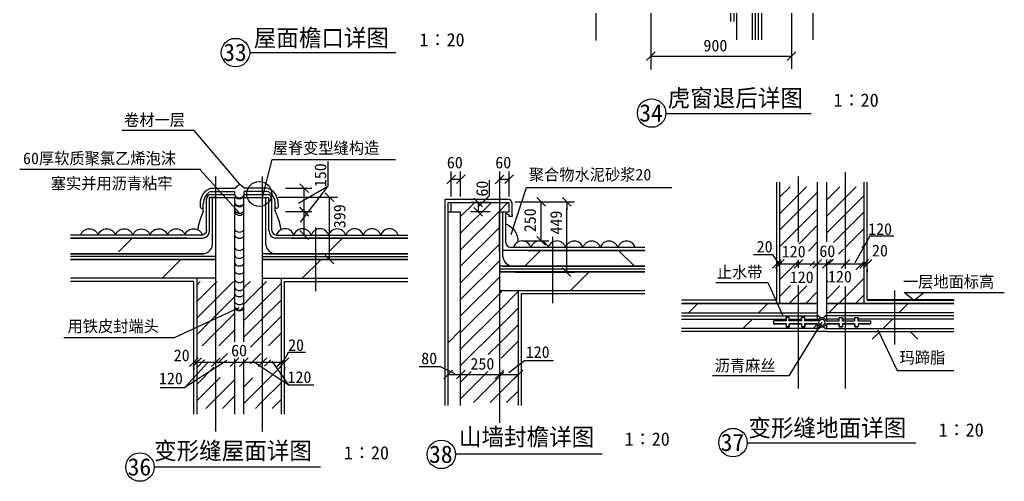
# Model space of a CAD drawing. Header units: metres. Extents: x 5107 to 11905, y 2986 to 11826.
# Drawn here: x 5171 to 11476, y 2986 to 5943 of the extents above; entities that cross this region are included whole.
import ezdxf

# ---------------------------------------------------------------- set-up
doc = ezdxf.new("R2010")
doc.units = ezdxf.units.M
for name, color, linetype in [('BD', 7, 'Continuous'), ('DOTE', 1, 'Continuous'), ('PUB_DIM', 3, 'Continuous'), ('PUB_TEXT', 7, 'Continuous')]:
    doc.layers.add(name, color=color, linetype=linetype)
pattern_1 = [(45, (0, 0), (-449.013, 449.013), [])]
pattern_2 = [(45, (0, 0), (-224.506, 224.506), [])]

# ---------------------------------------------------------------- blocks, each defined once
blk = doc.blocks.new('_DIMX')
at = {"color": 5}
blk.add_lwpolyline([(-140.36, -140.36), (137.53, 137.53)], dxfattribs=at)

msp = doc.modelspace()

# ---------------------------------------------------------------- hatches: boundary and pattern name
h = msp.add_hatch()
h.set_pattern_fill('ANSI38', scale=300)
h.paths.add_polyline_path([(6406.75, 4803.25), (6386.75, 4803.24), (6386.86, 4592.87, -0.35), (6346.39, 4544.13), (6406.89, 4544.13)])
h.paths.add_polyline_path([(6766.95, 4776.14, -0.08), (6746.94, 4758.76), (6746.82, 4544.13), (6807.32, 4544.13, -0.35), (6766.85, 4592.87)])
h.paths.add_polyline_path([(6766.97, 4803.24), (6746.97, 4803.25), (6746.94, 4758.76, 0.08), (6766.95, 4776.14)])
h = msp.add_hatch()
h.set_pattern_fill('ANSI31', scale=600)
h.paths.add_polyline_path([(6546.9, 4742.93), (6499.54, 4803.26), (6426.9, 4803.25), (6426.91, 4475.13), (6546.91, 4475.13)])
h.paths.add_polyline_path([(6546.91, 4475.13), (6426.91, 4475.13), (6426.92, 4406.75), (6426.97, 4406.75), (6426.97, 4286.75), (6426.92, 4286.75), (6426.92, 4266.75), (6546.92, 4266.75)])
h.paths.add_polyline_path([(6726.75, 4803.26), (6606.9, 4803.27), (6606.92, 4266.75), (6726.97, 4266.75), (6726.94, 4344.12)])
h.paths.add_polyline_path([(6546.9, 4803.27), (6499.54, 4803.26), (6546.9, 4742.93)])
h = msp.add_hatch()
h.set_pattern_fill('ANSI38', scale=300)
h.paths.add_polyline_path([(7994.94, 4772.73), (7914.94, 4772.73), (7915.01, 3491.02), (7995.01, 3491.02)])
h.paths.add_polyline_path([(8583.25, 4465.59), (8264.86, 4465.59), (8264.84, 4424.64, 0.32), (8319.19, 4365.21), (8583.25, 4365.21)])
h.paths.add_polyline_path([(9157.66, 4465.59), (8607.98, 4465.59), (8607.98, 4365.21), (9157.66, 4365.21)])
h.paths.add_polyline_path([(8607.98, 4465.59), (8583.25, 4465.59), (8583.25, 4365.21), (8607.98, 4365.21)])
h = msp.add_hatch()
h.set_pattern_fill('ANSI38', scale=300)
h.paths.add_polyline_path([(6104.63, 4544.13), (5497.27, 4544.13), (5497.27, 4456.75), (6104.63, 4456.75)])
h.paths.add_polyline_path([(6406.97, 4544.13), (6266.87, 4544.13, -0.03), (6244.18, 4544.13), (6130.22, 4544.13), (6130.22, 4456.75), (6406.97, 4456.75)])
h.paths.add_polyline_path([(7656.66, 4544.13), (6909.75, 4544.13, -0.03), (6887.06, 4544.13), (6746.97, 4544.13), (6746.97, 4456.75), (7656.66, 4456.75)])
h = msp.add_hatch()
h.set_pattern_fill('AN33C', scale=100)
h.set_pattern_definition(pattern_2)
h.paths.add_polyline_path([(10022.3, 4125.85), (9409.74, 4125.85), (9409.74, 4065.85), (10049.17, 4065.85)])
h.paths.add_polyline_path([(10159.01, 4125.85), (10022.3, 4125.85), (10049.17, 4065.85), (10159.01, 4065.85)])
h.paths.add_polyline_path([(10279.01, 4125.85), (10159.01, 4125.85), (10159.01, 4065.85), (10279.01, 4065.85)])
h.paths.add_polyline_path([(11153.52, 4125.85), (10459.01, 4125.85), (10459.01, 4065.85), (11153.52, 4065.85)])
h.paths.add_polyline_path([(10459.01, 4125.85), (10339.01, 4125.85), (10339.01, 4065.85), (10459.01, 4065.85)])
h = msp.add_hatch()
h.set_pattern_fill('AN33C', scale=100)
h.set_pattern_definition(pattern_2)
h.paths.add_polyline_path([(10078.57, 3994.71), (9998.83, 3994.71), (9998.83, 4014.71), (10078.57, 4014.71), (10078.57, 4025.85), (9409.74, 4025.85), (9409.74, 3965.85), (10159.01, 3965.85), (10159.01, 3994.71), (10098.57, 3994.71), (10098.57, 3974.71), (10078.57, 3974.71)])
h.paths.add_polyline_path([(11153.52, 4025.85), (10539.46, 4025.85), (10539.46, 4014.71), (10619.2, 4014.71), (10619.2, 3994.71), (10539.46, 3994.71), (10539.46, 3974.71), (10519.46, 3974.71), (10519.46, 3994.71), (10459.01, 3994.71), (10459.01, 3965.85), (11153.52, 3965.85)])
h.paths.add_polyline_path([(10279.01, 3994.71), (10198.57, 3994.71), (10198.57, 3974.71), (10178.57, 3974.71), (10178.57, 3994.71), (10159.01, 3994.71), (10159.01, 3965.85), (10279.01, 3965.85)])
h.paths.add_polyline_path([(10419.46, 3994.71), (10339.01, 3994.71), (10339.01, 3965.85), (10459.01, 3965.85), (10459.01, 3994.71), (10439.46, 3994.71), (10439.46, 3974.71), (10419.46, 3974.71)])
h = msp.add_hatch()
h.set_pattern_fill('ANSI38', scale=300)
h.paths.add_polyline_path([(10544.54, 3945.85), (11144.28, 3945.85), (11144.28, 3895.85), (10544.54, 3895.85)])
h.paths.add_polyline_path([(9420.25, 3945.85), (10544.54, 3945.85), (10544.54, 3895.85), (9420.25, 3895.85)])
at = {"layer": 'BD'}
h = msp.add_hatch(dxfattribs=at)
h.set_pattern_fill('ANSI31', scale=1500)
h.paths.add_polyline_path([(6426.97, 4406.75), (5605.97, 4406.75), (5605.97, 4286.75), (6426.97, 4286.75)])
h.paths.add_polyline_path([(5605.97, 4406.75), (5576.57, 4406.75), (5576.57, 4286.75), (5605.97, 4286.75)])
h.paths.add_polyline_path([(5576.57, 4406.75), (5497.27, 4406.75), (5497.27, 4286.75), (5576.57, 4286.75)])
h = msp.add_hatch(dxfattribs=at)
h.set_pattern_fill('AN33C', scale=200)
h.set_pattern_definition(pattern_1)
h.paths.add_polyline_path([(6426.97, 4406.75), (5605.97, 4406.75), (5605.97, 4286.75), (6426.97, 4286.75)])
h.paths.add_polyline_path([(5576.57, 4406.75), (5497.27, 4406.75), (5497.27, 4286.75), (5576.57, 4286.75)])
h.paths.add_polyline_path([(5605.97, 4406.75), (5576.57, 4406.75), (5576.57, 4286.75), (5605.97, 4286.75)])
h = msp.add_hatch(dxfattribs=at)
h.set_pattern_fill('ANSI31', scale=1500)
h.paths.add_polyline_path([(6726.97, 4406.75), (7547.96, 4406.75), (7547.96, 4286.75), (6726.97, 4286.75)])
h.paths.add_polyline_path([(7547.96, 4406.75), (7577.36, 4406.75), (7577.36, 4286.75), (7547.96, 4286.75)])
h.paths.add_polyline_path([(7577.36, 4406.75), (7656.66, 4406.75), (7656.66, 4286.75), (7577.36, 4286.75)])
h = msp.add_hatch(dxfattribs=at)
h.set_pattern_fill('AN33C', scale=200)
h.set_pattern_definition(pattern_1)
h.paths.add_polyline_path([(6726.97, 4406.75), (7547.96, 4406.75), (7547.96, 4286.75), (6726.97, 4286.75)])
h.paths.add_polyline_path([(7577.36, 4406.75), (7656.66, 4406.75), (7656.66, 4286.75), (7577.36, 4286.75)])
h.paths.add_polyline_path([(7547.96, 4406.75), (7577.36, 4406.75), (7577.36, 4286.75), (7547.96, 4286.75)])
h = msp.add_hatch(dxfattribs=at)
h.set_pattern_fill('AN33C', scale=200)
h.set_pattern_definition(pattern_1)
h.paths.add_polyline_path([(8245.01, 4328.21), (9066, 4328.21), (9066, 4208.21), (8245.01, 4208.21)])
h.paths.add_polyline_path([(9095.4, 4328.21), (9174.7, 4328.21), (9174.7, 4208.21), (9095.4, 4208.21)])
h.paths.add_polyline_path([(9066, 4328.21), (9095.4, 4328.21), (9095.4, 4208.21), (9066, 4208.21)])
h = msp.add_hatch(dxfattribs=at)
h.set_pattern_fill('ANSI31', scale=1500)
h.paths.add_polyline_path([(9174.7, 4328.21), (8353.71, 4328.21), (8353.71, 4208.21), (9174.7, 4208.21)])
h.paths.add_polyline_path([(8353.71, 4328.21), (8324.31, 4328.21), (8324.31, 4208.21), (8353.71, 4208.21)])
h.paths.add_polyline_path([(8324.31, 4328.21), (8245.01, 4328.21), (8245.01, 4208.21), (8324.31, 4208.21)])

# ---------------------------------------------------------------- linework, layer by layer
for p, q in [((10253.15, 5812.93), (10253.15, 6119.1)), ((9763.15, 5812.93), (9763.15, 6099.1)), ((9863.08, 5812.93), (9863.04, 6079.1)), ((9883.04, 5812.93), (9883.04, 6079.1)), ((9903.04, 5812.93), (9903.04, 6079.1)), ((9923.04, 5812.93), (9923.04, 6079.1)), ((6328.08, 4982.93), (5171.29, 4982.93)), ((6577.99, 4703.32), (6325.38, 4982.93)), ((7145.43, 5034.85), (7145.43, 4875.45)), ((6396.86, 4863.26), (6547.98, 4863.25)), ((7145.43, 4875.45), (6957.55, 4765.09)), ((6969.82, 4646.56), (7145.43, 4875.45)), ((8177.38, 4915.41), (8177.38, 4814.35)), ((10039.01, 4125.85), (10039.01, 4902.58)), ((10039.01, 4808.24), (10104.05, 4873.27)), ((10159.01, 4822.17), (10210.11, 4873.27)), ((10279.01, 4902.58), (10279.01, 4014.71)), ((10339.01, 4519.73), (10339.01, 4902.58)), ((10339.01, 4790.04), (10422.25, 4873.27)), ((10459.01, 4803.97), (10528.31, 4873.27)), ((10579.01, 4125.85), (10579.01, 4902.58)), ((6366.86, 4593.47), (6366.85, 4793.26)), ((6386.75, 4803.24), (6546.9, 4803.27)), ((6386.86, 4592.87), (6386.75, 4803.24)), ((6396.86, 4843.26), (6547.98, 4843.25)), ((6396.86, 4823.26), (6547.98, 4823.25)), ((6406.91, 4503.18), (6406.75, 4803.25)), ((6426.97, 4286.75), (6426.75, 4803.26)), ((6546.9, 4803.27), (6546.94, 3879.3)), ((6606.75, 4803.27), (6766.97, 4803.26)), ((6606.94, 3879.3), (6606.9, 4803.27)), ((6607.97, 4823.25), (6756.86, 4823.24)), ((6726.97, 4286.75), (6726.75, 4803.26)), ((6746.8, 4503.18), (6746.97, 4803.25)), ((6766.85, 4592.87), (6766.97, 4803.24)), ((6786.85, 4593.47), (6786.86, 4793.24)), ((7894.94, 4792.71), (8294.95, 4792.72)), ((8177.38, 4814.35), (8107.01, 4743.99)), ((10039.01, 4702.17), (10159.01, 4822.17)), ((10159.01, 4716.11), (10279.01, 4836.11)), ((10339.01, 4683.97), (10459.01, 4803.97)), ((10459.01, 4697.91), (10579.01, 4817.91)), ((6346.86, 4713.39), (6346.85, 4763.26)), ((6806.85, 4713.42), (6806.86, 4763.24)), ((7914.79, 4772.73), (8304.94, 4772.72)), ((7915.01, 3471.7), (7914.94, 4772.73)), ((7934.79, 4712.73), (7934.76, 4772.74)), ((7994.94, 4681.75), (8085.92, 4772.73)), ((7994.95, 4575.69), (8191.99, 4772.73)), ((8244.95, 4719.62), (8298.05, 4772.72)), ((8304.97, 4712.72), (8304.94, 4772.73)), ((10159.01, 4610.04), (10279.01, 4730.04)), ((7914.94, 4712.74), (7994.94, 4712.73)), ((7995.01, 3471.7), (7994.94, 4712.73)), ((7994.96, 4469.63), (8244.95, 4719.62)), ((8244.81, 4712.73), (8304.97, 4712.72)), ((8245.01, 4208.21), (8244.81, 4712.73)), ((8264.84, 4424.64), (8264.98, 4712.73)), ((8284.89, 4514.93), (8284.9, 4702.72)), ((10039.01, 4596.11), (10159.01, 4716.11)), ((10339.01, 4577.91), (10459.01, 4697.91)), ((10459.01, 4591.84), (10579.01, 4711.84)), ((7065.2, 4612.94), (7065.2, 4205.06)), ((7994.96, 4363.57), (8244.95, 4613.56)), ((10039.01, 4490.04), (10159.01, 4610.04)), ((10162.31, 4507.27), (10279.01, 4623.97)), ((10459.01, 4485.78), (10579.01, 4605.78)), ((5497.27, 4544.13), (6346.39, 4544.13)), ((7656.66, 4544.13), (6807.32, 4544.13)), ((8583.25, 4552.92), (8583.25, 4126.52)), ((10383.49, 4516.32), (10459.01, 4591.84)), ((10614.16, 4555.77), (10519.77, 4385.52)), ((10768.42, 4555.77), (10614.16, 4555.77)), ((7994.97, 4257.51), (8244.96, 4507.5)), ((10221.85, 4460.75), (10279.01, 4517.91)), ((10457.24, 4484), (10459.01, 4485.78)), ((10563.3, 4484), (10579.01, 4499.71)), ((5497.27, 4443.75), (6352.56, 4443.75)), ((7656.66, 4443.75), (6726.97, 4443.75)), ((9174.7, 4465.59), (8264.86, 4465.59)), ((9870.81, 4438.66), (9991.89, 4438.66)), ((9991.89, 4438.66), (10030.06, 4382.11)), ((10415.04, 4441.8), (10446.87, 4473.63)), ((10458.69, 4468.46), (10459.01, 4468.78)), ((7994.97, 4151.45), (8244.96, 4401.43)), ((9174.7, 4365.21), (8245.01, 4365.21)), ((10018.81, 4379), (10018.61, 4379)), ((10019.01, 4379), (10039.01, 4379)), ((10038.81, 4379), (10038.61, 4379)), ((10039.01, 4383.97), (10049.04, 4394)), ((10039.01, 4277.91), (10155.1, 4394)), ((10039.01, 4379), (10159.01, 4379)), ((10039.21, 4379), (10039.41, 4379)), ((10159.21, 4379), (10159.41, 4379)), ((10159.21, 4379), (10278.81, 4379)), ((10233.07, 4365.9), (10261.17, 4394)), ((10278.81, 4379), (10278.61, 4379)), ((10279.01, 4379), (10339.01, 4379)), ((10339.01, 4014.71), (10339.01, 4407.58)), ((10339.21, 4379), (10339.41, 4379)), ((10339.21, 4379), (10458.81, 4379)), ((10345.05, 4371.81), (10382.32, 4409.08)), ((10451.12, 4371.81), (10459.01, 4379.71)), ((10458.81, 4379), (10458.61, 4379)), ((10459.01, 4379.71), (10473.3, 4394)), ((10459.01, 4379), (10579.01, 4379)), ((10525.63, 4340.26), (10579.01, 4393.64)), ((10578.81, 4379), (10578.61, 4379)), ((10579.01, 4379), (10599.01, 4379)), ((10579.21, 4379), (10579.41, 4379)), ((10599.21, 4379), (10599.41, 4379)), ((6726.97, 3309.53), (6726.97, 4344.12)), ((7994.98, 4045.39), (8244.97, 4295.37)), ((10019.01, 4344.72), (10019.01, 4329)), ((10279.01, 4344.72), (10279.01, 4329)), ((10279.01, 4344.72), (10279.01, 4329)), ((10459.01, 4167.58), (10579.01, 4287.58)), ((10599.01, 4344.72), (10599.01, 4329)), ((6286.97, 3415.52), (6286.97, 4266.75)), ((6306.97, 3415.52), (6306.97, 4286.75)), ((6306.97, 4245.79), (6327.93, 4266.75)), ((6306.97, 4139.72), (6433.99, 4266.75)), ((6306.97, 4033.66), (6540.06, 4266.75)), ((6606.92, 4227.55), (6646.13, 4266.75)), ((6606.93, 4121.49), (6726.92, 4241.48)), ((6726.97, 4241.53), (6752.19, 4266.75)), ((6726.97, 4135.46), (6846.97, 4255.46)), ((6846.97, 3415.52), (6846.97, 4286.75)), ((6866.97, 3415.52), (6866.97, 4266.75)), ((10039.01, 4171.84), (10107.87, 4240.69)), ((10159.01, 4185.78), (10211.06, 4237.82)), ((10339.01, 4259.71), (10348.98, 4269.67)), ((10339.01, 4153.64), (10422.74, 4237.37)), ((6392.82, 4013.45), (6546.93, 4167.55)), ((7994.98, 3939.33), (8244.97, 4189.31)), ((8244.97, 4189.31), (8263.87, 4208.21)), ((8244.98, 4083.25), (8365.01, 4203.29)), ((8365.01, 3471.7), (8365.01, 4208.21)), ((8385.01, 3471.7), (8385.01, 4188.21)), ((10099.09, 4125.85), (10159.01, 4185.78)), ((10205.16, 4125.85), (10279.01, 4199.71)), ((10417.29, 4125.85), (10459.01, 4167.58)), ((10523.35, 4125.85), (10579.01, 4181.51)), ((10772.8, 4209.21), (10772.8, 3863.2)), ((10834.22, 4196.5), (11476.31, 4196.5)), ((10897.95, 4144.91), (10834.22, 4196.5)), ((10897.95, 4144.91), (10961.68, 4196.5)), ((6606.94, 4015.43), (6726.93, 4135.42)), ((6726.97, 4029.39), (6846.97, 4149.39)), ((6426.97, 3941.53), (6546.93, 4061.49)), ((6546.97, 4090.78), (6556.97, 4090.78)), ((6556.97, 4090.78), (6566.97, 4080.78)), ((6566.97, 4080.78), (6586.97, 4080.78)), ((6586.97, 4080.78), (6596.97, 4090.78)), ((6596.97, 4090.78), (6606.97, 4090.78)), ((6726.97, 3923.33), (6846.97, 4043.33)), ((7994.99, 3833.27), (8244.98, 4083.25)), ((8244.98, 3977.19), (8365.01, 4097.22)), ((10279.01, 4045.85), (10289.01, 4045.85)), ((10279.01, 4045.85), (10289.01, 4045.85)), ((10289.01, 4045.85), (10299.01, 4035.85)), ((10289.01, 4045.85), (10299.01, 4035.85)), ((10299.01, 4035.85), (10319.01, 4035.85)), ((10319.01, 4035.85), (10329.01, 4045.85)), ((10329.01, 4045.85), (10339.01, 4045.85)), ((6306.97, 3927.59), (6392.82, 4013.45)), ((6426.97, 3304.63), (6426.97, 4033.91)), ((6606.94, 3909.37), (6726.93, 4029.36)), ((7995, 3727.21), (8244.98, 3977.19)), ((8244.99, 3871.13), (8365.01, 3991.15)), ((10078.57, 4014.71), (9998.83, 4014.71)), ((9998.83, 4014.71), (9998.83, 3994.71)), ((9998.83, 3994.71), (10078.57, 3994.71)), ((10098.57, 4034.71), (10078.57, 4034.71)), ((10078.57, 4034.71), (10078.57, 4014.71)), ((10078.57, 3994.71), (10078.57, 3974.71)), ((10078.57, 3974.71), (10098.57, 3974.71)), ((10098.57, 4014.71), (10098.57, 4034.71)), ((10178.57, 4014.71), (10098.57, 4014.71)), ((10098.57, 3974.71), (10098.57, 3994.71)), ((10098.57, 3994.71), (10178.57, 3994.71)), ((10198.57, 4034.71), (10178.57, 4034.71)), ((10178.57, 4034.71), (10178.57, 4014.71)), ((10178.57, 3994.71), (10178.57, 3974.71)), ((10178.57, 3974.71), (10198.57, 3974.71)), ((10198.57, 4014.71), (10198.57, 4034.71)), ((10279.01, 4014.71), (10198.57, 4014.71)), ((10280.07, 4014.71), (10198.57, 4014.71)), ((10198.57, 3974.71), (10198.57, 3994.71)), ((10198.57, 3994.71), (10280.5, 3994.71)), ((10289.01, 3965.85), (10302.21, 3975.85)), ((10302.21, 3975.85), (10319.01, 3975.85)), ((10319.01, 3975.85), (10329.01, 3965.85)), ((10339.01, 4014.71), (10419.46, 4014.71)), ((10419.46, 3994.71), (10339.01, 3994.71)), ((10339.01, 3965.85), (10339.01, 3994.71)), ((10419.46, 4014.71), (10419.46, 4034.71)), ((10419.46, 4034.71), (10439.46, 4034.71)), ((10419.46, 3974.71), (10419.46, 3994.71)), ((10439.46, 3974.71), (10419.46, 3974.71)), ((10439.46, 4034.71), (10439.46, 4014.71)), ((10439.46, 4014.71), (10519.46, 4014.71)), ((10519.46, 3994.71), (10439.46, 3994.71)), ((10439.46, 3994.71), (10439.46, 3974.71)), ((10519.46, 4014.71), (10519.46, 4034.71)), ((10519.46, 4034.71), (10539.46, 4034.71)), ((10519.46, 3974.71), (10519.46, 3994.71)), ((10539.46, 3974.71), (10519.46, 3974.71)), ((10539.46, 4034.71), (10539.46, 4014.71)), ((10539.46, 4014.71), (10619.2, 4014.71)), ((10619.2, 3994.71), (10539.46, 3994.71)), ((10539.46, 3994.71), (10539.46, 3974.71)), ((10619.2, 4014.71), (10619.2, 3994.71)), ((6339.37, 3853.93), (6426.94, 3941.5)), ((6445.44, 3853.93), (6546.94, 3955.43)), ((6648.62, 3844.98), (6726.94, 3923.3)), ((6763.64, 3853.93), (6846.97, 3937.26)), ((10279.01, 3965.85), (10289.01, 3965.85)), ((10329.01, 3965.85), (10339.01, 3965.85)), ((8172.23, 3798.37), (8244.99, 3871.13)), ((8255.31, 3775.39), (8365.01, 3885.09)), ((6439.9, 3742.33), (6501.99, 3804.42)), ((6648.56, 3738.85), (6714.82, 3805.12)), ((6891.09, 3812.12), (6858.52, 3750.73)), ((7001.18, 3812.12), (6891.09, 3812.12)), ((10159.01, 3580.06), (10159.01, 3794.06)), ((10459.01, 3584.96), (10459.01, 3803.22)), ((6498.63, 3759.12), (6229.2, 3587.79)), ((6229.2, 3587.79), (6376.16, 3746.88)), ((6286.77, 3748.93), (6286.57, 3748.93)), ((6286.97, 3748.93), (6306.97, 3748.93)), ((6306.97, 3715.46), (6355.44, 3763.93)), ((6307.17, 3748.93), (6307.37, 3748.93)), ((6307.17, 3748.93), (6426.77, 3748.93)), ((6427.17, 3748.93), (6546.77, 3748.93)), ((6545.97, 3742.33), (6546.95, 3743.31)), ((6546.77, 3748.93), (6546.57, 3748.93)), ((6546.95, 3770.09), (6546.97, 3415.52)), ((6546.97, 3748.93), (6606.97, 3748.93)), ((6606.97, 3415.52), (6606.95, 3771.8)), ((6607.17, 3748.93), (6726.77, 3748.93)), ((6607.17, 3748.93), (6607.37, 3748.93)), ((6893.25, 3602.7), (6668.76, 3751.53)), ((6726.77, 3748.93), (6726.57, 3748.93)), ((6726.97, 3748.93), (6846.97, 3748.93)), ((6726.97, 3605.13), (6846.97, 3725.13)), ((6739.11, 3723.34), (6779.7, 3763.93)), ((6785.32, 3755.84), (6893.25, 3602.7)), ((6846.77, 3748.93), (6846.57, 3748.93)), ((6846.97, 3748.93), (6866.97, 3748.93)), ((6847.17, 3748.93), (6847.37, 3748.93)), ((6867.17, 3748.93), (6867.37, 3748.93)), ((7730.3, 3721.42), (7864.36, 3721.42)), ((7864.36, 3721.42), (7957.02, 3676.11)), ((8404.82, 3758.33), (8304.49, 3682.14)), ((8361.38, 3775.39), (8365.01, 3779.02)), ((8589.43, 3758.33), (8404.82, 3758.33)), ((6286.97, 3714.66), (6286.97, 3698.93)), ((6306.97, 3609.39), (6414.82, 3717.25)), ((6546.97, 3714.66), (6546.97, 3698.93)), ((6546.97, 3714.66), (6546.97, 3698.93)), ((6726.64, 3717.71), (6726.97, 3718.04)), ((6866.97, 3714.66), (6866.97, 3698.93)), ((7914.79, 3670.37), (7914.59, 3670.37)), ((7914.99, 3670.37), (7994.99, 3670.37)), ((7995, 3621.15), (8063.29, 3689.44)), ((7995.01, 3515.08), (8169.72, 3689.8)), ((7995.19, 3670.39), (8244.81, 3670.39)), ((7995.19, 3670.37), (7995.39, 3670.37)), ((8077.01, 3491.02), (8244.99, 3659.01)), ((8244.81, 3670.39), (8244.61, 3670.39)), ((8245, 3659.01), (8271.38, 3685.39)), ((8245, 3552.95), (8365.01, 3672.96)), ((8245.01, 3670.39), (8365.01, 3670.39)), ((8365.21, 3670.39), (8365.41, 3670.39)), ((6306.97, 3503.33), (6426.95, 3623.31)), ((6426.97, 3623.33), (6455.97, 3652.33)), ((6426.97, 3517.26), (6546.95, 3637.25)), ((6606.96, 3591.19), (6664.62, 3648.85)), ((6606.96, 3485.13), (6726.95, 3605.12)), ((6726.97, 3499.06), (6846.97, 3619.06)), ((7055.14, 3602.7), (6893.25, 3602.7)), ((6069.98, 3587.79), (6229.2, 3587.79)), ((6469.11, 3453.35), (6546.96, 3531.19)), ((8183.08, 3491.02), (8245, 3552.95)), ((8289.14, 3491.02), (8365.01, 3566.89)), ((6363.05, 3453.35), (6426.96, 3517.25)), ((6681.25, 3453.35), (6726.96, 3499.06)), ((6787.31, 3453.35), (6846.97, 3513))]:
    msp.add_line(p, q)
for points in [[(8863.15, 5810.34), (8863.15, 9393.75)], [(6644.53, 5733.62), (7579.05, 5733.62)], [(9309.21, 5341.98), (10240.3, 5341.98)], [(6578.36, 4891.51), (6288.48, 5233.54), (5825.54, 5233.54)], [(6726.75, 4803.26), (6788.36, 5047.1), (7577.08, 5047.1)], [(6547.98, 4863.25), (6578, 4889.29)], [(6608.02, 4863.25), (6578, 4889.29)], [(6756.86, 4863.24), (6608.02, 4863.25)], [(8318.44, 4566.08), (8416.47, 4868.58), (9346.79, 4868.58)], [(10019.01, 4145.85), (10019.01, 4902.58)], [(10598.54, 4150.57), (10598.54, 4902.58)], [(6426.75, 4803.26), (6386.75, 4803.24)], [(6547.98, 4823.25), (6547.98, 4843.25)], [(6607.98, 4823.3), (6608.02, 4843.25)], [(6756.86, 4843.24), (6608.02, 4843.25)], [(6726.97, 4803.26), (6766.97, 4803.24)], [(7895.01, 3471.7), (7894.94, 4792.71)], [(8245.01, 4772.72), (8265.01, 4772.71)], [(8324.97, 4692.72), (8324.94, 4772.74)], [(8284.9, 4702.72), (8304.97, 4692.72)], [(8324.97, 4692.72), (8324.97, 4682.72), (8304.97, 4682.72), (8304.97, 4692.72)], [(9629.97, 4259.5), (9962.43, 4259.5), (10058.33, 4045.41)], [(10598.54, 4150.57), (11155.08, 4150.57)], [(6573.57, 4097.87), (6159.58, 3904.52), (5452.96, 3904.52)], [(6546.97, 4095.25), (6556.97, 4095.25), (6566.97, 4085.25)], [(6566.97, 4085.25), (6586.97, 4085.25)], [(6606.97, 4095.25), (6596.97, 4095.25), (6586.97, 4085.25)], [(10299.01, 4035.85), (10319.01, 4035.85)], [(10339.01, 4045.85), (10329.01, 4045.85), (10319.01, 4035.85)], [(10308.1, 4005.41), (10095.46, 3661.95), (9607.08, 3661.95)], [(10078.57, 4014.71), (9998.83, 4014.71)], [(9998.83, 4014.71), (9998.83, 3994.71)], [(10078.57, 3994.71), (9998.83, 3994.71)], [(10098.57, 4034.71), (10078.57, 4034.71)], [(10078.57, 4014.71), (10078.57, 4034.71)], [(10078.57, 3994.71), (10078.57, 3974.71)], [(10098.57, 3974.71), (10078.57, 3974.71)], [(10098.57, 4014.71), (10098.57, 4034.71)], [(10178.57, 4014.71), (10098.57, 4014.71)], [(10098.57, 3994.71), (10098.57, 3974.71)], [(10178.57, 3994.71), (10098.57, 3994.71)], [(10198.57, 4034.71), (10178.57, 4034.71)], [(10178.57, 4014.71), (10178.57, 4034.71)], [(10178.57, 3994.71), (10178.57, 3974.71)], [(10198.57, 3974.71), (10178.57, 3974.71)], [(10198.57, 4014.71), (10198.57, 4034.71)], [(10280.07, 3994.71), (10198.57, 3994.71)], [(10198.57, 3994.71), (10198.57, 3974.71)], [(10279.01, 3994.71), (10279.01, 3965.85)], [(10279.01, 3965.85), (10289.01, 3965.85), (10299.01, 3975.85)], [(10299.01, 3975.85), (10319.01, 3975.85)], [(10339.01, 3965.85), (10329.01, 3965.85), (10319.01, 3975.85)], [(10337.96, 4014.71), (10419.46, 4014.71)], [(10337.96, 3994.71), (10419.46, 3994.71)], [(10419.46, 4014.71), (10419.46, 4034.71)], [(10419.46, 4034.71), (10439.46, 4034.71)], [(10419.46, 3994.71), (10419.46, 3974.71)], [(10419.46, 3974.71), (10439.46, 3974.71)], [(10439.46, 4014.71), (10439.46, 4034.71)], [(10439.46, 4014.71), (10519.46, 4014.71)], [(10439.46, 3994.71), (10439.46, 3974.71)], [(10439.46, 3994.71), (10519.46, 3994.71)], [(10519.46, 4014.71), (10519.46, 4034.71)], [(10519.46, 4034.71), (10539.46, 4034.71)], [(10519.46, 3994.71), (10519.46, 3974.71)], [(10519.46, 3974.71), (10539.46, 3974.71)], [(10539.46, 4014.71), (10539.46, 4034.71)], [(10539.46, 4014.71), (10619.2, 4014.71)], [(10539.46, 3994.71), (10539.46, 3974.71)], [(10539.46, 3994.71), (10619.2, 3994.71)], [(10619.2, 4014.71), (10619.2, 3994.71)], [(10665.54, 3955.66), (10790.61, 3695.8), (11153.32, 3695.8)], [(9829.65, 3232.1), (10910.08, 3232.1)], [(7963.05, 3161.37), (8901.52, 3161.37)], [(6033.25, 3078.12), (7097.96, 3078.12)]]:
    msp.add_lwpolyline(points)
for points in [[(6326.85, 4763.26), (6326.85, 4744.58, 1.11), (6346.86, 4746.83)], [(6826.86, 4763.26), (6826.86, 4744.58, -1.11), (6806.85, 4746.83)], [(6346.89, 4713.42, 0.07), (6310.54, 4598.55, 0.13)], [(6806.85, 4713.42, -0.08), (6843.5, 4597.56, -0.12)], [(5561.19, 4563.51, -0.73), (5672.7, 4563, 0.54)], [(5672.85, 4563.46, -0.73), (5784.36, 4562.95, 0.54)], [(5784.36, 4562.95, -0.73), (5895.86, 4562.44, 0.54)], [(5895.86, 4562.44, -0.73), (6007.37, 4561.93, 0.54)], [(6006.68, 4563.97, -0.73), (6118.18, 4563.46, 0.54)], [(6118.18, 4563.46, -0.73), (6229.68, 4562.95, 0.54)], [(6229.35, 4563.97, -0.73), (6340.86, 4563.46, 0.54)], [(6926.65, 4563.97, 0.73), (6815.14, 4563.46, -0.54)], [(7037.82, 4563.46, 0.73), (6926.31, 4562.95, -0.54)], [(7149.32, 4563.97, 0.73), (7037.82, 4563.46, -0.54)], [(7260.14, 4562.44, 0.73), (7148.63, 4561.93, -0.54)], [(7371.64, 4562.95, 0.73), (7260.14, 4562.44, -0.54)], [(7483.14, 4563.46, 0.73), (7371.64, 4562.95, -0.54)], [(7594.8, 4563.51, 0.73), (7483.3, 4563, -0.54)], [(8284.89, 4636.47, -0.31), (8361.55, 4519.02, -0.12)], [(6366.86, 4593.47, -0.37), (6340.86, 4563.46, -0.36)], [(6786.85, 4593.47, 0.37), (6812.85, 4563.46, 0.36)], [(8284.89, 4514.93, 0.37), (8310.9, 4484.92, 0.36)], [(8444.69, 4485.43, 0.73), (8333.19, 4484.92, -0.54)], [(8555.86, 4484.92, 0.73), (8444.36, 4484.41, -0.54)], [(8667.36, 4485.43, 0.73), (8555.86, 4484.92, -0.54)], [(8778.18, 4483.9, 0.73), (8666.68, 4483.39, -0.54)], [(8889.68, 4484.41, 0.73), (8778.18, 4483.9, -0.54)], [(9001.19, 4484.92, 0.73), (8889.68, 4484.41, -0.54)], [(9112.85, 4484.97, 0.73), (9001.34, 4484.46, -0.54)]]:
    msp.add_lwpolyline(points, format="xyb")
for centre, radius in [((6553.26, 5732.19), 91.03), ((9217.82, 5344.6), 91.03), ((6705.21, 4827.01), 80), ((10308.02, 4004.71), 19.47), ((9738.86, 3234.41), 91.03), ((7871.48, 3158.6), 91.03), ((5941.28, 3077.47), 91.03)]:
    msp.add_circle(centre, radius)
for centre, radius, start, end in [((6427.88, 4767.04), 101.09, 107.87, 182.15), ((6725.83, 4767.03), 101.09, 357.85, 72.13), ((6430.06, 4766.88), 83.29, 113.5, 182.49), ((6396.85, 4793.26), 30, 90, 180), ((6577.98, 4826.7), 30.2, 186.56, 353.53), ((6577.96, 4839.59), 37.41, 216.73, 323.36), ((6578.03, 4834.32), 37.41, 216.73, 323.36), ((6723.64, 4766.86), 83.29, 357.51, 66.5), ((6756.86, 4793.24), 30, 360, 90), ((8294.95, 4762.72), 30, 360, 90), ((6577.96, 4790.22), 39.02, 219.79, 320.29), ((6578.03, 4784.96), 39.02, 219.79, 320.29), ((6577.96, 4740.74), 37.41, 216.73, 323.36), ((6578.03, 4728.24), 37.41, 216.73, 323.36), ((6336.45, 4593.55), 50.41, 281.37, 359.85), ((6578.03, 4621.88), 39.02, 219.79, 320.29), ((6578.03, 4582.54), 39.02, 219.79, 320.29), ((6817.26, 4593.55), 50.41, 180.15, 258.63), ((6337.85, 4511.78), 69.6, 282.21, 352.99), ((6578.03, 4502.92), 37.41, 216.73, 323.36), ((6815.87, 4511.78), 69.6, 187.01, 257.79), ((6578.03, 4453.55), 39.02, 219.79, 320.29), ((8333.91, 4433.24), 69.6, 187.01, 257.79), ((6578.03, 4402.8), 37.41, 216.73, 323.36), ((6578.03, 4353.43), 39.02, 219.79, 320.29), ((6578.03, 4296.72), 37.41, 216.73, 323.36), ((6578.03, 4247.35), 39.02, 219.79, 320.29), ((6578.03, 4208.02), 39.02, 219.79, 320.29), ((6579.11, 4157.44), 39.02, 219.79, 320.29), ((6579.11, 4118.1), 39.02, 219.79, 320.29), ((10308.49, 4000.92), 31.2, 26.22, 153.78), ((10308.49, 4007.81), 30.9, 205.07, 334.93)]:
    msp.add_arc(centre, radius, start, end)
for p, q in [((5497.27, 4406.75), (6426.97, 4406.75)), ((7656.66, 4406.75), (6726.97, 4406.75)), ((9174.7, 4328.21), (8245.01, 4328.21)), ((6426.97, 4286.75), (5497.27, 4286.75)), ((6726.97, 4286.75), (7656.66, 4286.75)), ((8245.01, 4208.21), (9174.7, 4208.21)), ((9409.74, 4125.85), (10279.01, 4125.85)), ((11153.52, 4125.85), (10339.01, 4125.85)), ((9409.74, 4065.85), (10279.01, 4065.85)), ((9409.74, 4045.85), (10279.01, 4045.85)), ((11153.52, 4065.85), (10339.01, 4065.85)), ((11153.52, 4045.85), (10339.01, 4045.85)), ((10279.01, 3965.85), (9409.74, 3965.85)), ((10339.01, 3965.85), (11153.52, 3965.85))]:
    msp.add_line(p, q, dxfattribs=at)
for points in [[(6340.86, 4563.46), (5497.27, 4563.81)], [(6244.18, 4544.13), (5497.27, 4544.13)], [(6812.85, 4563.46), (7656.66, 4563.81)], [(6909.75, 4544.13), (7656.66, 4544.13)], [(8310.9, 4484.92), (9174.7, 4485.27)], [(6352.56, 4443.75), (5497.27, 4443.75)], [(6426.95, 4426.75), (5497.27, 4426.75)], [(6726.95, 4426.75), (7656.66, 4426.75)], [(6746.97, 4443.75), (7656.66, 4443.75)], [(8427.79, 4465.59), (9174.7, 4465.59)], [(6426.97, 4406.75), (5497.27, 4406.75)], [(6726.97, 4406.75), (7656.66, 4406.75)], [(8265.01, 4365.21), (9174.7, 4365.21)], [(8245, 4348.21), (9174.7, 4348.21)], [(8245.01, 4328.21), (9174.7, 4328.21)], [(6426.97, 4286.75), (5497.27, 4286.75)], [(6286.97, 4266.75), (5497.27, 4266.75)], [(6726.97, 4286.75), (7656.66, 4286.75)], [(6866.97, 4266.75), (7656.66, 4266.75)], [(8245.01, 4208.21), (9174.7, 4208.21)], [(8385.01, 4188.21), (9174.7, 4188.21)], [(10019.01, 4145.85), (9409.74, 4145.85)], [(10279.01, 4125.85), (9409.74, 4125.85)], [(10339.01, 4125.85), (11153.52, 4125.85)], [(10599.01, 4145.85), (11153.52, 4145.85)], [(9409.74, 4025.85), (10078.57, 4025.85)], [(10098.57, 4025.85), (10178.57, 4025.85)], [(10198.57, 4025.85), (10279.01, 4025.85)], [(10419.46, 4025.85), (10339.01, 4025.85)], [(10519.46, 4025.85), (10439.46, 4025.85)], [(11153.52, 4025.85), (10539.46, 4025.85)], [(10159.01, 3965.85), (9409.74, 3965.85)], [(10339.01, 3945.85), (9409.74, 3945.85)], [(10339.01, 3945.85), (11153.52, 3945.85)], [(10459.01, 3965.85), (11153.52, 3965.85)]]:
    msp.add_lwpolyline(points, dxfattribs=at)
at = {"layer": 'DOTE'}
for p, q in [((9213.14, 9490.4), (9213.14, 5623.53)), ((10113.14, 9490.4), (10113.14, 5628.74)), ((6426.97, 3304.63), (6426.89, 4939.4)), ((6726.97, 3304.63), (6726.89, 4938.11)), ((10159.01, 4518.21), (10159.01, 4939.42)), ((10459.01, 4347.54), (10459.01, 4966.45)), ((8245.01, 3360.9), (8244.94, 4907.66)), ((8245.01, 3360.81), (8244.94, 4907.57)), ((10159.01, 4352.56), (10159.01, 4405.11)), ((10159.01, 3580.06), (10159.01, 4240.66)), ((10459.01, 3580.06), (10459.01, 4234.81))]:
    msp.add_line(p, q, dxfattribs=at)
at = {"layer": 'PUB_DIM'}
for p, q in [((9723.58, 6059.1), (9723.58, 5930.82)), ((9743.58, 6059.1), (9743.58, 5930.82)), ((9213.15, 5771), (9213.15, 5658.74)), ((10113.15, 5771), (10113.15, 5658.74)), ((9213.35, 5708.74), (10112.95, 5708.74)), ((7934.73, 4920.34), (7934.53, 4920.34)), ((7934.94, 4810.67), (7934.93, 4970.34)), ((7994.95, 4920.34), (7934.93, 4920.34)), ((7994.96, 4810.67), (7994.95, 4970.34)), ((7995.15, 4920.34), (7995.35, 4920.34)), ((8244.74, 4920.35), (8244.54, 4920.35)), ((8244.94, 4810.69), (8244.93, 4970.35)), ((8304.96, 4920.36), (8244.94, 4920.35)), ((8304.96, 4810.69), (8304.95, 4970.36)), ((8305.16, 4920.36), (8305.36, 4920.36)), ((6873.91, 4863.29), (7042.35, 4863.27)), ((6992.33, 4713.62), (6992.35, 4863.07)), ((6826.97, 4806.24), (7205.89, 4806.18)), ((7155.83, 4406.89), (7155.86, 4806.21)), ((7155.89, 4805.99), (7155.89, 4802.77)), ((8184.95, 4772.73), (8057.02, 4772.75)), ((8107.02, 4772.74), (8107.01, 4712.74)), ((8107.02, 4772.94), (8107.02, 4773.14)), ((8345.01, 4775.7), (8723.93, 4775.65)), ((8391.94, 4775.69), (8560.39, 4775.66)), ((8510.35, 4526.04), (8510.39, 4775.47)), ((8673.87, 4326.35), (8673.9, 4735.07)), ((8673.93, 4775.45), (8673.93, 4725.62)), ((6873.88, 4713.44), (7042.33, 4713.42)), ((6873.88, 4713.44), (7042.33, 4713.42)), ((6992.3, 4563.77), (6992.33, 4713.22)), ((8184.95, 4712.73), (8057.01, 4712.75)), ((8107.01, 4712.54), (8107.01, 4712.34)), ((6873.86, 4563.59), (7042.3, 4563.57)), ((8391.9, 4525.85), (8560.35, 4525.83)), ((6826.9, 4406.74), (7205.83, 4406.68)), ((8344.95, 4326.2), (8723.87, 4326.15))]:
    msp.add_line(p, q, dxfattribs=at)

# ---------------------------------------------------------------- block references
at = {"xscale": 0.2, "yscale": 0.2, "zscale": 0.2}
for p in [(10019.01, 4379), (10039.01, 4379), (10279.01, 4379), (10279.01, 4379), (10459.01, 4379), (10459.01, 4379), (10579.01, 4379), (6286.97, 3748.93), (6426.97, 3748.93), (6546.97, 3748.93), (6546.97, 3748.93), (6726.97, 3748.93), (6726.97, 3748.93), (6846.97, 3748.93), (7914.99, 3670.37), (8245.01, 3670.39), (8245.01, 3670.39)]:
    msp.add_blockref('_DIMX', p, dxfattribs=at)
at = {"xscale": 0.2, "yscale": 0.2, "zscale": 0.2, "rotation": 180}
for p in [(10039.01, 4379), (10159.01, 4379), (10159.01, 4379), (10339.01, 4379), (10339.01, 4379), (10579.01, 4379), (10599.01, 4379), (6306.97, 3748.93), (6306.97, 3748.93), (6426.97, 3748.93), (6606.97, 3748.93), (6606.97, 3748.93), (6846.97, 3748.93), (6866.97, 3748.93), (7994.99, 3670.39), (7994.99, 3670.37), (8365.01, 3670.39)]:
    msp.add_blockref('_DIMX', p, dxfattribs=at)
at = {"layer": 'PUB_DIM', "xscale": 0.2, "yscale": 0.2, "zscale": 0.2}
for p, rotation in [((9213.15, 5708.74), 180), ((7994.95, 4920.34), 180), ((8304.96, 4920.36), 180), ((6992.35, 4863.27), 89.99), ((7155.89, 4806.19), 89.99), ((8107.02, 4772.74), 269.99), ((8510.39, 4775.67), 89.99), ((8673.93, 4775.65), 89.99), ((6992.33, 4713.42), 269.99), ((6992.33, 4713.42), 89.99), ((8107.01, 4712.74), 89.99), ((6992.3, 4563.57), 269.99), ((8510.35, 4525.84), 269.99), ((7155.83, 4406.69), 269.99), ((8673.87, 4326.15), 269.99)]:
    msp.add_blockref('_DIMX', p, dxfattribs=dict(at, rotation=rotation))
for p in [(10113.15, 5708.74), (7934.93, 4920.34), (8244.94, 4920.35)]:
    msp.add_blockref('_DIMX', p, dxfattribs=at)

# ---------------------------------------------------------------- texts
for s, height, p in [('屋面檐口详图', 111, (6670.16, 5770.93)), ('1∶20', 85, (7731.17, 5771.63)), ('900', 75, (9549.93, 5739.78)), ('33', 111, (6474.33, 5678.23)), ('虎窗退后详图', 111, (9320.58, 5385.39)), ('1∶20', 85, (10382.81, 5385.2)), ('34', 111, (9138.88, 5290.64)), ('屋脊变型缝构造', 75, (6791.47, 5083.66)), ('60', 75, (7906.66, 4990.62)), ('60', 75, (8216.67, 4990.63)), ('聚合物水泥砂浆20', 75, (8431.39, 4913)), ('120', 75, (10604.41, 4564.8)), ('20', 75, (9890.51, 4452.02)), ('120', 75, (10051, 4420.38)), ('60', 75, (10292.06, 4422.78)), ('20', 75, (10628.73, 4426.43)), ('120', 75, (10102.3, 4256.1)), ('120', 75, (10347.24, 4259.78)), ('一层地面标高', 75, (10827.02, 4227.32)), ('60', 75, (6525.13, 3786.89)), ('20', 75, (6890.22, 3821.61)), ('120', 75, (8411.53, 3776.93)), ('20', 75, (6157.75, 3755.84)), ('80', 75, (7742.49, 3736.18)), ('250', 75, (8057.62, 3701.61)), ('120', 75, (6063.07, 3607.78)), ('120', 75, (6886.35, 3616.47)), ('山墙封檐详图', 111, (7984.02, 3214.95)), ('变形缝地面详图', 111, (9837.64, 3273.03)), ('1∶20', 85, (11055.24, 3272.96)), ('1∶20', 85, (9045.04, 3214.67)), ('37', 111, (9659.92, 3180.45)), ('变形缝屋面详图', 111, (6032.04, 3126.84)), ('1∶20', 85, (7247.12, 3126.53)), ('38', 111, (7792.55, 3104.64)), ('36', 111, (5862.4, 3023.56))]:
    msp.add_text(s, height=height).set_placement(p)
for s, p in [('150', (7134.44, 4870.42)), ('60', (8169.25, 4810.16)), ('399', (7257.39, 4607.65)), ('250', (8476.87, 4581.67)), ('449', (8643.37, 4566.96))]:
    msp.add_text(s, height=75, rotation=89.99).set_placement(p)
at = {"layer": 'PUB_TEXT'}
for s, p in [('卷材一层', (5839.82, 5263.15)), ('60厚软质聚氯乙烯泡沫', (5192.56, 5017.39)), ('塞实并用沥青粘牢', (5370.42, 4857.18)), ('止水带', (9635.23, 4287.42)), ('用铁皮封端头', (5477.64, 3942.27)), ('玛蹄脂', (10805.54, 3741.17)), ('沥青麻丝', (9621.77, 3690.33))]:
    msp.add_text(s, height=75, dxfattribs=at).set_placement(p)

doc.saveas('drawing.dxf')
